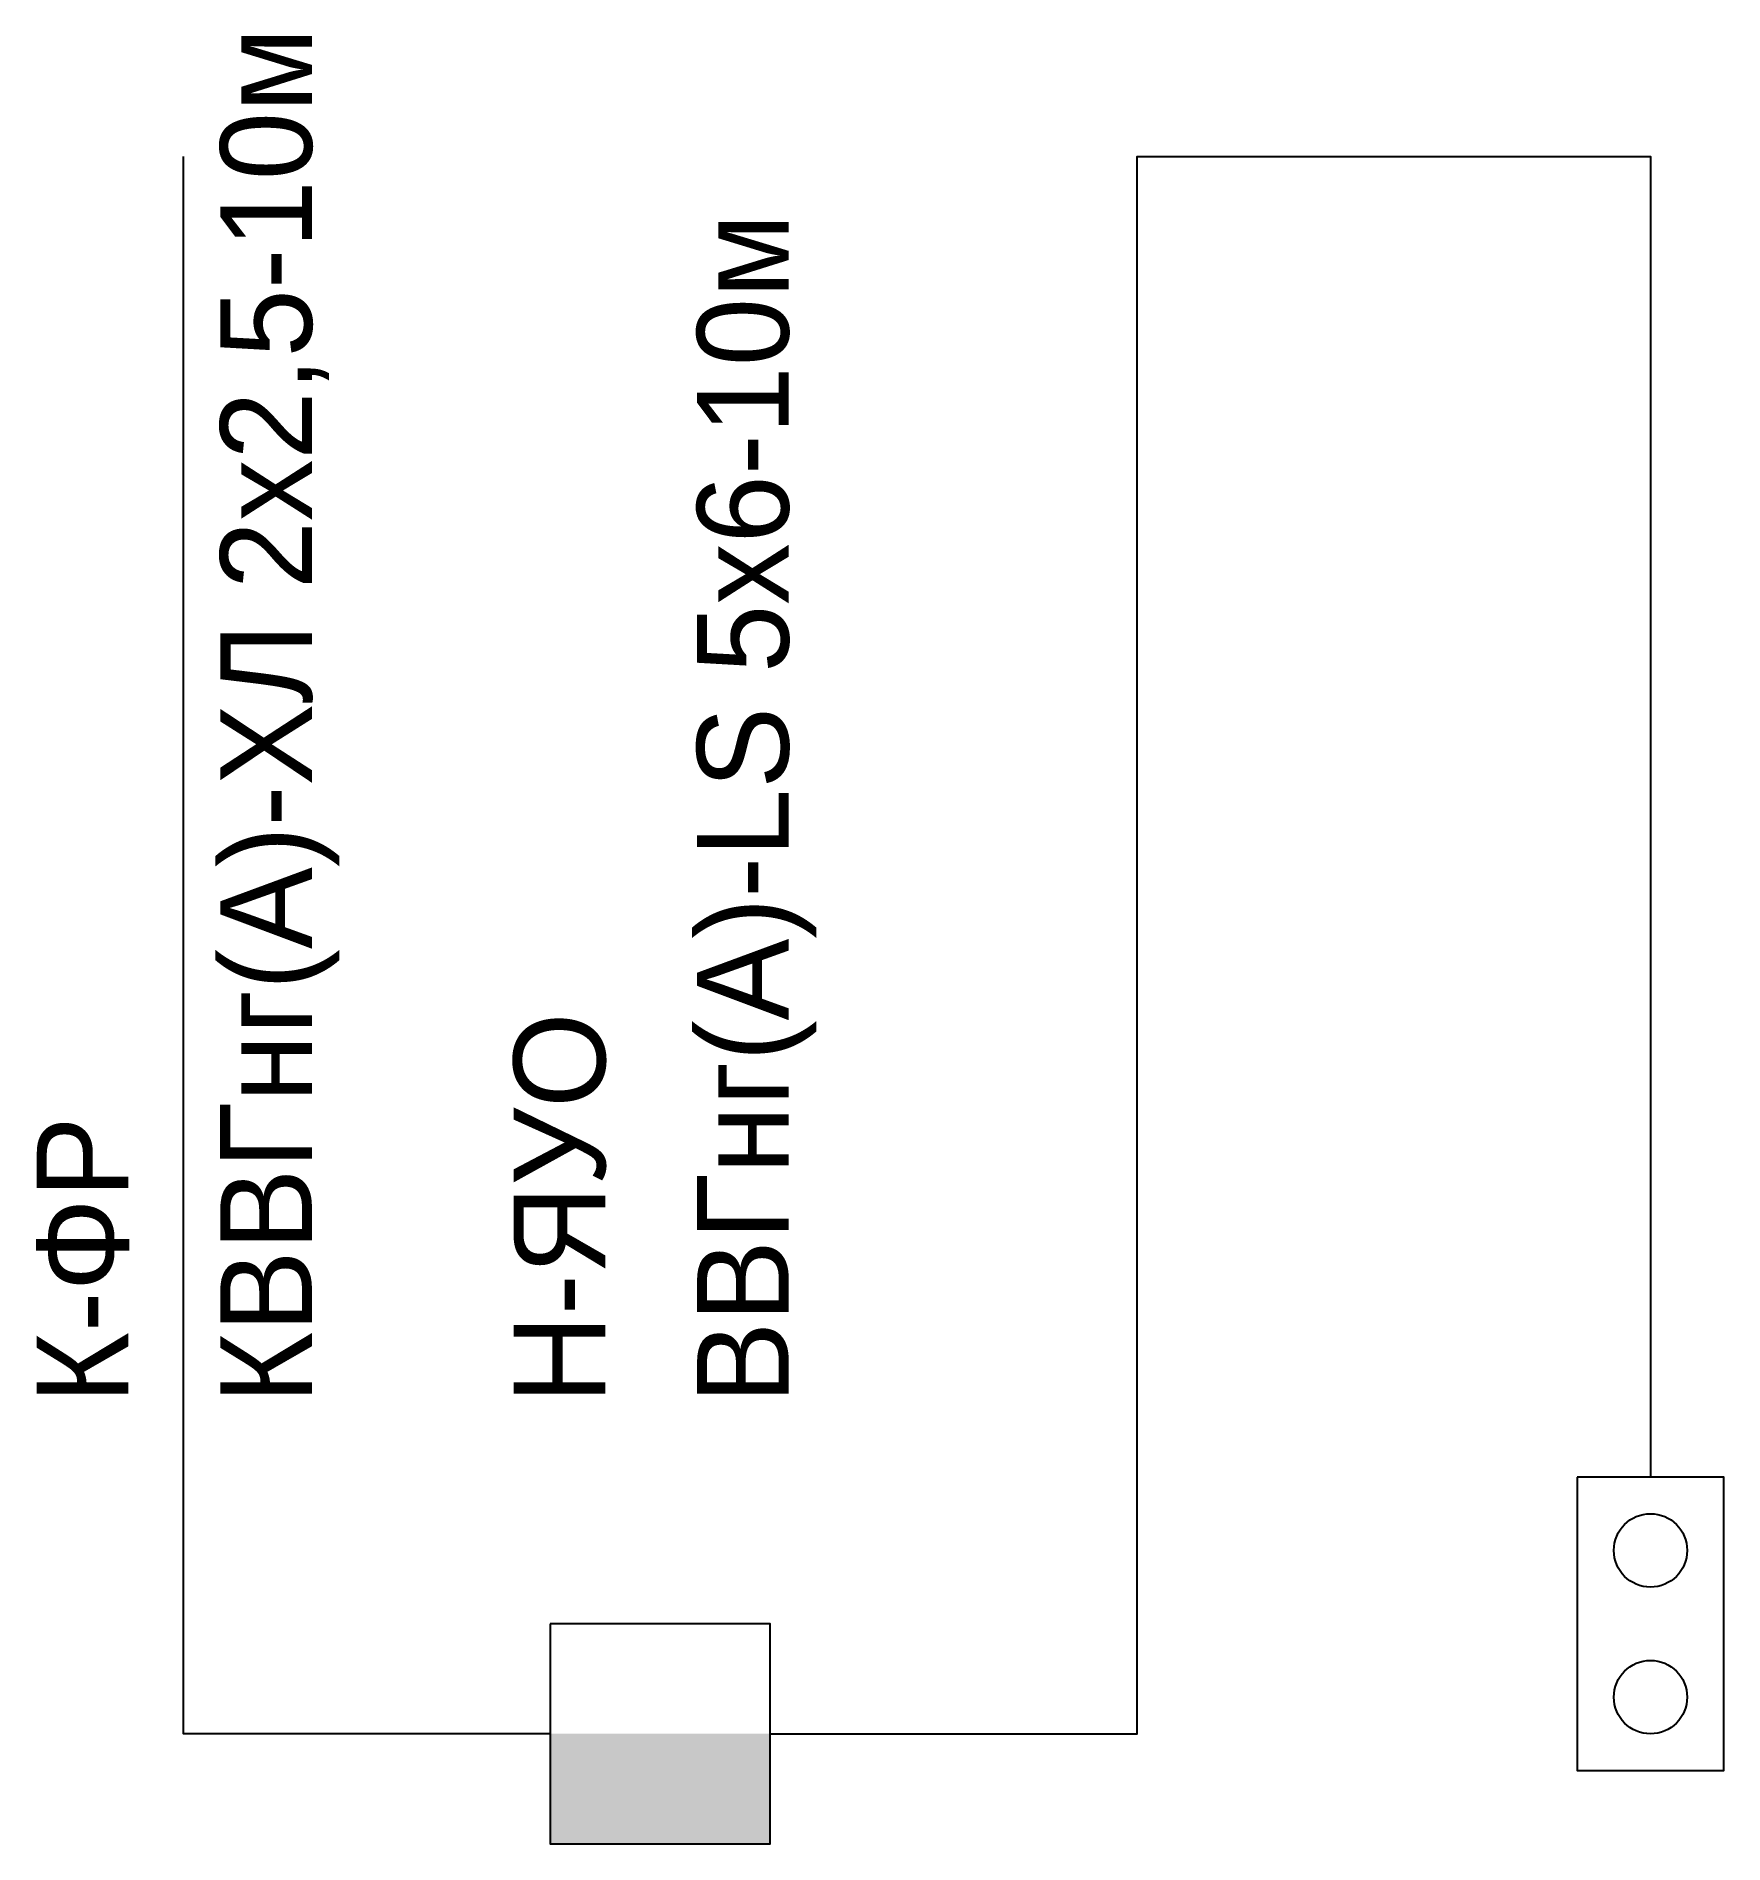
# Model space of a CAD drawing. Header units: millimetres. Extents: x 83 to 129, y 94 to 143.3.
import ezdxf

# ---------------------------------------------------------------- set-up
doc = ezdxf.new("R2010")
doc.units = ezdxf.units.MM

msp = doc.modelspace()

# ---------------------------------------------------------------- hatches: boundary and pattern name
msp.add_hatch(color=2).paths.add_polyline_path([(97, 97), (97, 94), (103, 94), (103, 97)])

# ---------------------------------------------------------------- linework, layer by layer
for points in [[(97, 97), (87, 97), (87, 140)], [(103, 97), (113, 97), (113, 140), (127, 140), (127, 104)]]:
    msp.add_lwpolyline(points)
at = {"color": 2}
for points in [[(125, 104), (125, 96), (129, 96), (129, 104), (125, 104)], [(97, 100), (97, 94), (103, 94), (103, 100), (97, 100)]]:
    msp.add_lwpolyline(points, dxfattribs=at)
for centre in [(127, 102), (127, 98)]:
    msp.add_circle(centre, 1, dxfattribs=at)

# ---------------------------------------------------------------- texts
at = {"color": 1, "char_height": 2.5, "attachment_point": 1, "rotation": 90, "line_spacing_factor": 1.2}
for s, insert in [('К-ФР\\PКВВГнг(А)-ХЛ 2х2,5-10м', (83, 106)), ('Н-ЯУО\\PВВГнг(А)-LS 5х6-10м', (96, 106))]:
    msp.add_mtext(s, dxfattribs=dict(at, insert=insert))

doc.saveas('drawing.dxf')
